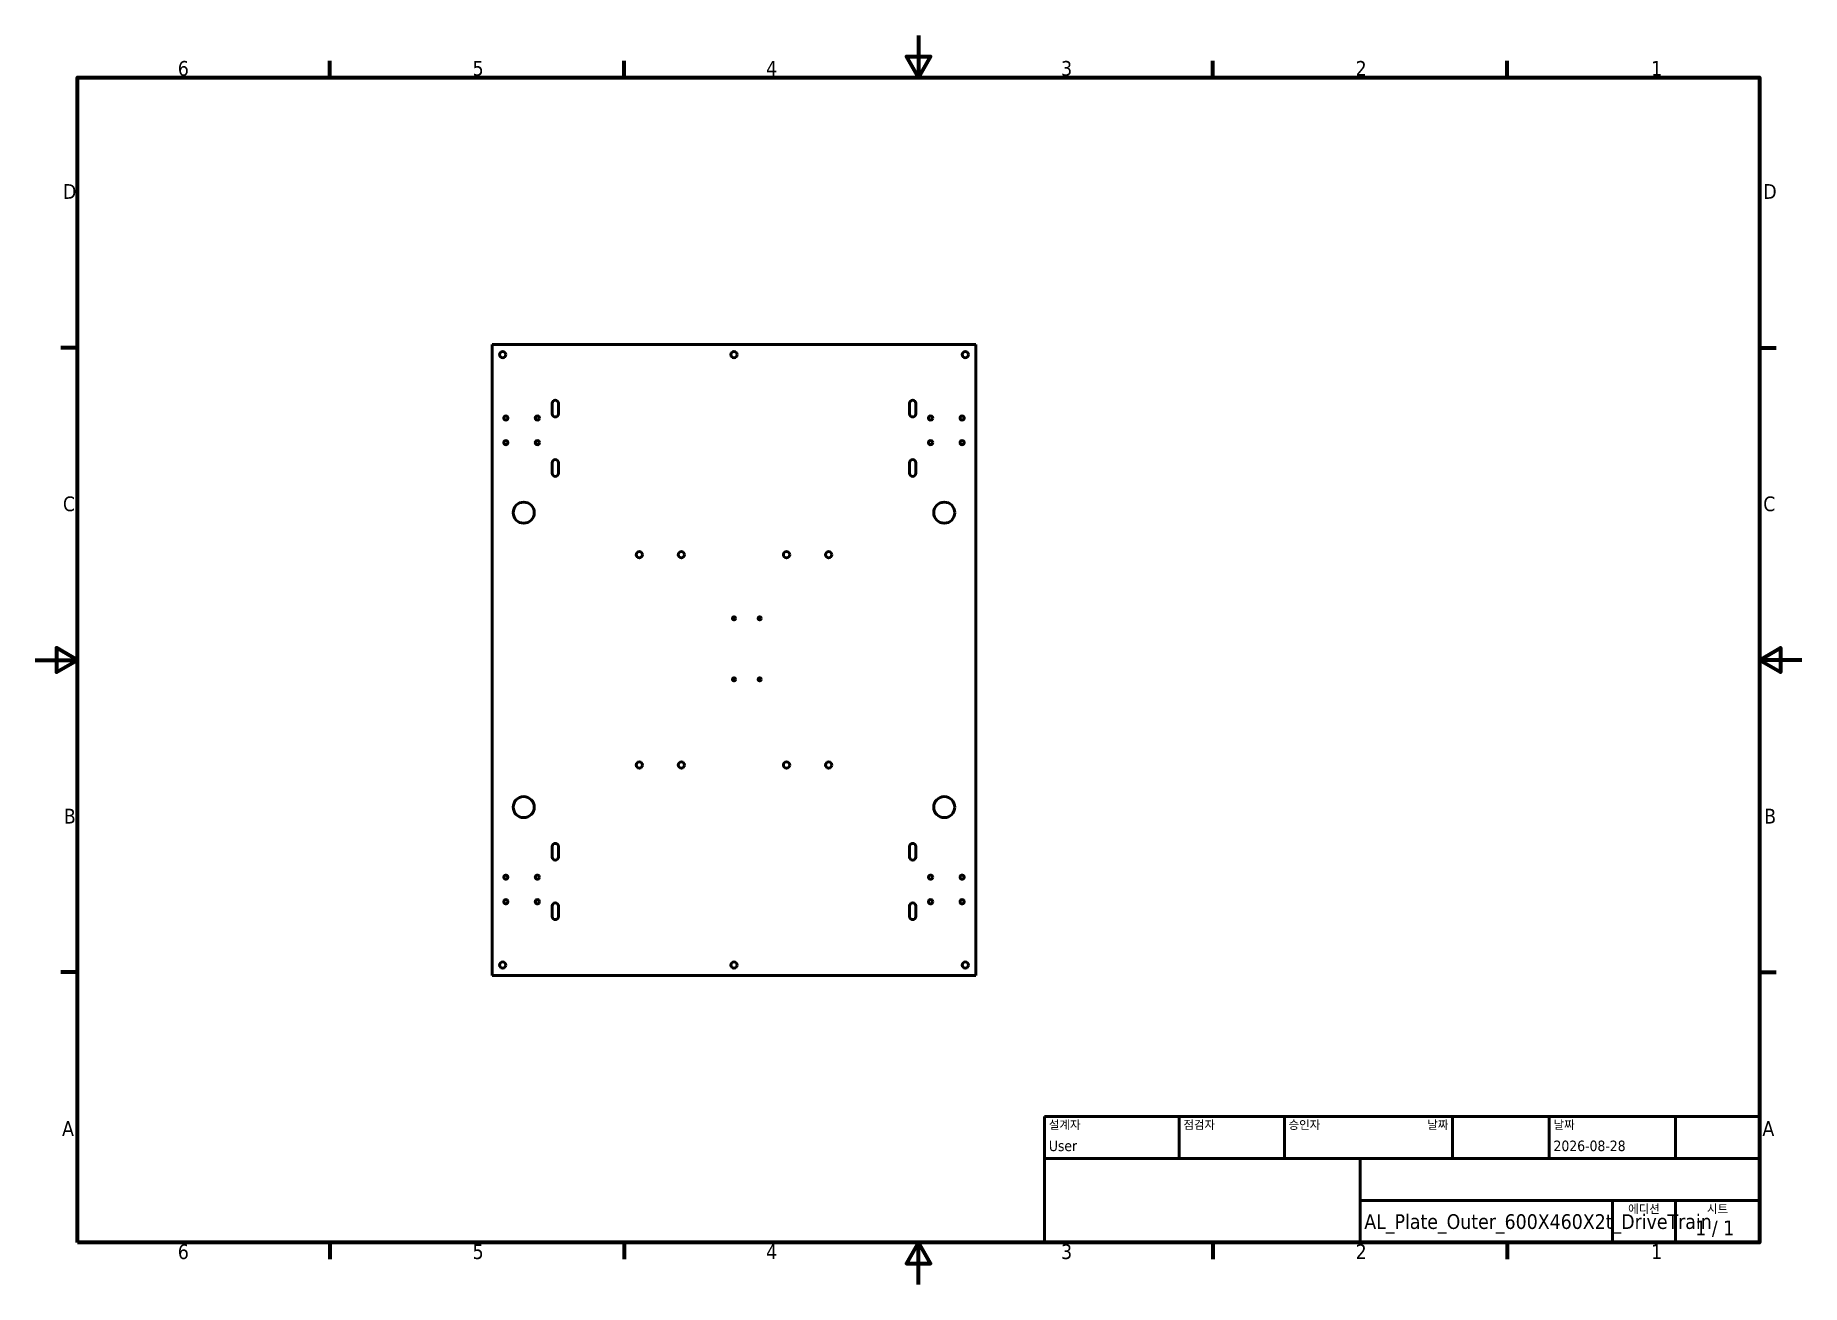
# Model space of a CAD drawing. Header units: millimetres. Extents: x 0 to 1680, y 0 to 1188.
import ezdxf
from ezdxf.enums import TextEntityAlignment as Align

# ---------------------------------------------------------------- set-up
doc = ezdxf.new("R2010")
doc.units = ezdxf.units.MM
doc.header["$LTSCALE"] = 4
for name, color, linetype, lineweight in [('경계(ISO)', 7, 'Continuous', 70), ('외형선(ISO)', 7, 'Continuous', 50), ('제목(ISO)', 7, 'Continuous', 50)]:
    doc.layers.add(name, color=color, linetype=linetype, lineweight=lineweight)
doc.styles.add('주 텍스트 (ISO)', font='tahoma.ttf')
doc.styles.add('텍스트 스타일39', font='tahoma.ttf')
doc.styles.add('텍스트 스타일41', font='tahoma.ttf')

# ---------------------------------------------------------------- blocks, each defined once
blk = doc.blocks.new('경계 기본 경계')
at = {"layer": '경계(ISO)'}
for p, q in [((70, 287), (70, 290.9)), ((140, 287), (140, 290.9)), ((280, 287), (280, 290.9)), ((350, 287), (350, 290.9)), ((10, 222.75), (6.1, 222.75)), ((410, 222.75), (413.9, 222.75)), ((10, 74.25), (6.1, 74.25)), ((410, 74.25), (413.9, 74.25)), ((70, 10), (70, 6.1)), ((140, 10), (140, 6.1)), ((280, 10), (280, 6.1)), ((350, 10), (350, 6.1))]:
    blk.add_line(p, q, dxfattribs=at)
at = {"layer": '경계(ISO)', "flags": 128}
for points in [[(210, 297), (210, 287), (207.11, 292), (212.89, 292), (210, 287)], [(10, 10), (10, 287), (410, 287), (410, 10), (10, 10)], [(0, 148.5), (10, 148.5), (5, 151.39), (5, 145.61), (10, 148.5)], [(420, 148.5), (410, 148.5), (415, 151.39), (415, 145.61), (410, 148.5)], [(210, 0), (210, 10), (207.11, 5), (212.89, 5), (210, 10)]]:
    blk.add_lwpolyline(points, dxfattribs=at)
at = {"layer": '경계(ISO)', "char_height": 3.5, "attachment_point": 7, "style": '주 텍스트 (ISO)'}
for s, insert in [('6', (33.88, 287.33)), ('5', (103.98, 287.33)), ('4', (173.78, 287.4)), ('3', (243.91, 287.33)), ('2', (313.94, 287.4)), ('1', (384.21, 287.4)), ('D', (6.57, 258.13)), ('D', (410.87, 258.13)), ('C', (6.56, 183.81)), ('C', (410.86, 183.81)), ('B', (6.78, 109.63)), ('B', (411.08, 109.63)), ('A', (6.36, 35.38)), ('A', (410.66, 35.38)), ('6', (33.88, 6.03)), ('5', (103.98, 6.03)), ('4', (173.78, 6.1)), ('3', (243.91, 6.03)), ('2', (313.94, 6.1)), ('1', (384.21, 6.1))]:
    blk.add_mtext(s, dxfattribs=dict(at, insert=insert))
blk = doc.blocks.new('제목 블록 ISO')
at = {"layer": '제목(ISO)'}
for p, q in [((270.07, 130), (100.07, 130)), ((100.07, 130), (100.07, 100)), ((132.07, 120), (132.07, 130)), ((157.07, 120), (157.07, 130)), ((197.07, 120), (197.07, 130)), ((220.07, 120), (220.07, 130)), ((250.07, 120), (250.07, 130)), ((270.07, 100), (270.07, 130)), ((100.07, 120), (270.07, 120)), ((175.07, 120), (175.07, 100)), ((270.07, 110), (175.07, 110)), ((235.07, 100), (235.07, 110)), ((250.07, 100), (250.07, 110)), ((100.07, 100), (270.07, 100))]:
    blk.add_line(p, q, dxfattribs=at)
at = {"layer": '제목(ISO)', "style": '텍스트 스타일41'}
for s, p in [('설계자', (101.07, 129)), ('점검자', (133.07, 129)), ('승인자', (158.07, 129)), ('날짜', (221.07, 129))]:
    blk.add_text(s, height=2, dxfattribs=at).set_placement(p, align=Align.TOP_LEFT)
blk.add_text('날짜', height=2, dxfattribs=at).set_placement((196.07, 129), align=Align.TOP_RIGHT)
for s, p in [('에디션', (242.57, 109)), ('시트', (260.07, 109))]:
    blk.add_text(s, height=2, dxfattribs=at).set_placement(p, align=Align.TOP_CENTER)
at = {"layer": '제목(ISO)', "style": '주 텍스트 (ISO)'}
blk.add_text('1 / 1 ', height=3.5, dxfattribs=at).set_placement((260.07, 103.5), align=Align.MIDDLE_CENTER)
at = {"layer": '제목(ISO)', "style": '텍스트 스타일39'}
for tag, p in [('작성자', (101.07, 121)), ('점검자', (133.07, 121)), ('엔지니어링_승인자', (158.07, 121)), ('작성_날짜', (221.07, 121))]:
    blk.add_attdef(tag, text='', height=2.5, dxfattribs=at).set_placement(p, align=Align.BOTTOM_LEFT)
blk.add_attdef('엔지니어링_승인_날짜', text='', height=2.5, dxfattribs=at).set_placement((196.07, 121), align=Align.BOTTOM_RIGHT)
at = {"layer": '제목(ISO)', "style": '주 텍스트 (ISO)'}
for tag, p in [('제목', (222.57, 115)), ('회사', (137.41, 109.96)), ('리비전_번호', (242.57, 103.5))]:
    blk.add_attdef(tag, text='', height=3.5, dxfattribs=at).set_placement(p, align=Align.MIDDLE_CENTER)
blk.add_attdef('부품_번호', text='', height=3.5, dxfattribs=at).set_placement((176.07, 105), align=Align.MIDDLE_LEFT)

msp = doc.modelspace()

# ---------------------------------------------------------------- linework, layer by layer
at = {"layer": '외형선(ISO)'}
for p, q in [((434.5, 894.1), (434.5, 293.9)), ((894.5, 894.1), (434.5, 894.1)), ((894.5, 293.9), (894.5, 894.1)), ((491.5, 828.1), (491.5, 838.1)), ((497.5, 838.1), (497.5, 828.1)), ((831.5, 828.1), (831.5, 838.1)), ((837.5, 838.1), (837.5, 828.1)), ((491.5, 771.6), (491.5, 781.6)), ((497.5, 781.6), (497.5, 771.6)), ((831.5, 771.6), (831.5, 781.6)), ((837.5, 781.6), (837.5, 771.6)), ((491.5, 406.6), (491.5, 416.6)), ((497.5, 416.6), (497.5, 406.6)), ((831.5, 406.6), (831.5, 416.6)), ((837.5, 416.6), (837.5, 406.6)), ((491.5, 350.1), (491.5, 360.1)), ((497.5, 360.1), (497.5, 350.1)), ((831.5, 350.1), (831.5, 360.1)), ((837.5, 360.1), (837.5, 350.1)), ((434.5, 293.9), (449.5, 293.9)), ((449.5, 293.9), (449.5, 294.1)), ((879.5, 294.1), (449.5, 294.1)), ((879.5, 294.1), (879.5, 293.9)), ((879.5, 293.9), (894.5, 293.9))]:
    msp.add_line(p, q, dxfattribs=at)
for centre, radius in [((444.5, 884.4), 3), ((664.5, 884.4), 3), ((884.5, 884.4), 3), ((447.5, 824.1), 2), ((477.5, 824.1), 2), ((851.5, 824.1), 2), ((881.5, 824.1), 2), ((447.5, 800.7), 2), ((477.5, 800.7), 2), ((851.5, 800.7), 2), ((881.5, 800.7), 2), ((464.5, 734.1), 10), ((864.5, 734.1), 10), ((574.5, 694.1), 3), ((614.5, 694.1), 3), ((714.5, 694.1), 3), ((754.5, 694.1), 3), ((664.5, 633.6), 1.5), ((689, 633.6), 1.5), ((664.5, 575.6), 1.5), ((689, 575.6), 1.5), ((574.5, 494.1), 3), ((614.5, 494.1), 3), ((714.5, 494.1), 3), ((754.5, 494.1), 3), ((464.5, 454.1), 10), ((864.5, 454.1), 10), ((447.5, 387.5), 2), ((477.5, 387.5), 2), ((851.5, 387.5), 2), ((881.5, 387.5), 2), ((447.5, 364.1), 2), ((477.5, 364.1), 2), ((851.5, 364.1), 2), ((881.5, 364.1), 2), ((444.5, 303.9), 3), ((664.5, 303.9), 3), ((884.5, 303.9), 3)]:
    msp.add_circle(centre, radius, dxfattribs=at)
for centre, start, end in [((494.5, 838.1), 0, 180), ((834.5, 838.1), 0, 180), ((494.5, 828.1), 180, 0), ((834.5, 828.1), 180, 0), ((494.5, 781.6), 0, 180), ((834.5, 781.6), 0, 180), ((494.5, 771.6), 180, 0), ((834.5, 771.6), 180, 0), ((494.5, 416.6), 0, 180), ((494.5, 406.6), 180, 0), ((834.5, 416.6), 0, 180), ((834.5, 406.6), 180, 0), ((494.5, 360.1), 0, 180), ((834.5, 360.1), 0, 180), ((494.5, 350.1), 180, 0), ((834.5, 350.1), 180, 0)]:
    msp.add_arc(centre, 3, start, end, dxfattribs=at)

# ---------------------------------------------------------------- block references
at = {"xscale": 4, "yscale": 4, "zscale": 4}
msp.add_blockref('경계 기본 경계', (0, 0), dxfattribs=at)
msp.add_blockref('제목 블록 ISO', (559.7, -360), dxfattribs=at).add_auto_attribs({'부품_번호': 'AL_Plate_Outer_600X460X2t_DriveTrain', '작성자': 'User', '작성_날짜': '2026-08-28'})

doc.saveas('drawing.dxf')
